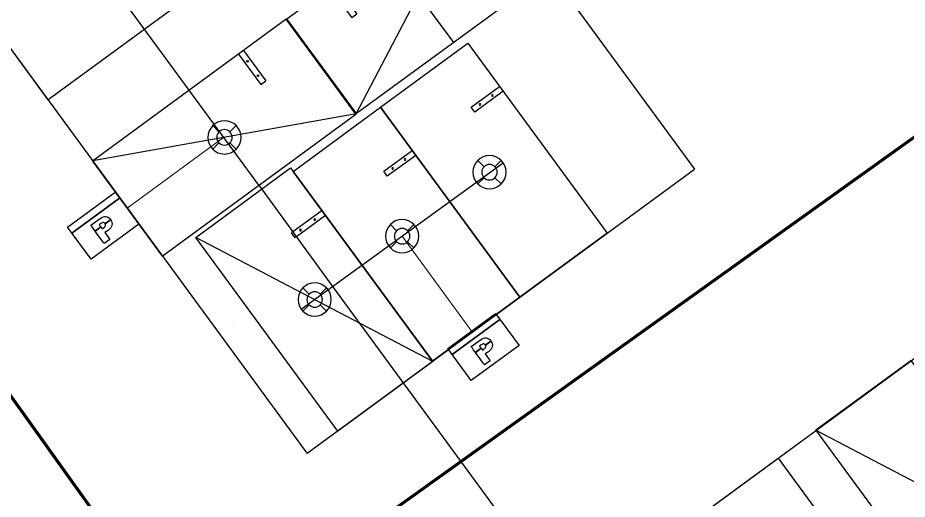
# Model space of a CAD drawing. Header units: millimetres. Extents: x 75184266 to 76346726, y -35077925 to -33679385.
# Drawn here: x 75504945 to 75523828, y -34590947 to -34580721 of the extents above; entities that cross this region are included whole.
import ezdxf

# ---------------------------------------------------------------- set-up
doc = ezdxf.new("R2010")
doc.units = ezdxf.units.MM
doc.header["$LTSCALE"] = 50
doc.header["$MEASUREMENT"] = 0
for name, color, linetype in [('0-유도관제', 6, 'CONTINUOUS'), ('XR-지하3층$0$일반주차', 8, 'CONTINUOUS'), ('XR-지하3층$0$확장형주차', 8, 'CONTINUOUS')]:
    doc.layers.add(name, color=color, linetype=linetype)
doc.layers.add('건축', color=8, linetype='CONTINUOUS', plot=False)
for name, color, linetype, lineweight in [('구역제어-S.C.M', 2, 'CONTINUOUS', 100), ('주차유도-LGM', 6, 'CONTINUOUS', 20), ('주차유도-USM', 1, 'CONTINUOUS', 35), ('주차유도-레이스웨이', 1, 'CONTINUOUS', 25)]:
    doc.layers.add(name, color=color, linetype=linetype, lineweight=lineweight)

# ---------------------------------------------------------------- blocks, each defined once
blk = doc.blocks.new('XR-지하3층$0$확장형 주차')
at = {"layer": 'XR-지하3층$0$확장형주차', "color": 7}
for p, q in [((0.0025260448455811, 3834.999964468181), (800.0025492608546, 3835.00025024265)), ((0.0026125609874725, 3964.999964468182), (800.0026358217001, 3965.000250250101)), ((800.0025492608546, 3835.00025024265), (800.0026358217001, 3965.000250250101))]:
    blk.add_line(p, q, dxfattribs=at)
blk.add_lwpolyline([(2499.999999918044, 5099.999999972061), (0, -3.7252903e-08)], dxfattribs=at)
blk.add_lwpolyline([(2500.078474617488, 5090.950575601309), (0.0784746472900224, 5090.950575564056), (0.07847469199350599, -9.049424413591623), (2500.078474691994, -9.049424413591623)], close=True, dxfattribs=at)
for centre in [(237.5025781989098, 3900.000624813139), (612.5025877356528, 3900.000375129283)]:
    blk.add_circle(centre, 17.49999999999998, dxfattribs=at)
blk = doc.blocks.new('XR-지하3층$0$일반형 주차')
at = {"layer": 'XR-지하3층$0$일반주차'}
for p, q in [((750.0025255382062, 3865.002096235752), (0.0025255680084229, 3865.002096235752)), ((750.0025255531073, 3735.002096228302), (750.0025255382062, 3865.002096235752)), ((0.0025255531072617, 3735.002096235752), (750.0025255531073, 3735.002096228302))]:
    blk.add_line(p, q, dxfattribs=at)
blk.add_lwpolyline([(2299.999999940395, 4999.999999992549), (-2.98023224e-08, 4999.999999992549), (-1.49011612e-08, 0), (2299.999999985099, 7.4505806e-09)], close=True, dxfattribs=at)
for centre in [(237.502578869462, 3800.000696554781), (562.5025884062052, 3800.000446856022)]:
    blk.add_circle(centre, 17.49999999999998, dxfattribs=at)
blk = doc.blocks.new('센서')
at = {"layer": '0-유도관제', "color": 0}
for p, q in [((405935.3982498521, 34224.46239639449), (406072.0329226733, 34087.99772493518)), ((406310.9948484533, 34088.1464764195), (406447.4595194956, 34224.78114950398)), ((405935.7170031206, 33712.40112547556), (406072.1816741596, 33849.03579856004)), ((406311.1435999428, 33849.18455004436), (406447.7782727624, 33712.71987858505))]:
    blk.add_line(p, q, dxfattribs=at)
for major_axis, ratio, start_param, end_param in [((-6.110276085397167e-12, 362.0820671227044), 0.9999999975051042, 2.801804347482335, 9.084989654661921), ((-0.3386371830511741, 168.9712919898011), 0.999999997519907, 2.862310370331367, 9.145495677510954)]:
    blk.add_ellipse((406191.5882613072, 33968.59113748977), major_axis=major_axis, ratio=ratio, start_param=start_param, end_param=end_param, dxfattribs=at)
blk = doc.blocks.new('만공차등')
at = {"layer": '0-유도관제', "color": 0}
for p, q in [((305754.6925491464, 78525.26289685772), (306596.9213140719, 78525.26289685772)), ((305754.6925488412, 77268.68577393962), (305754.6925491464, 78525.26289685772)), ((306442.4718264272, 77268.68577399442), (306442.4718267323, 78525.26289690888)), ((306442.4718267323, 78525.26289685772), (306442.4718264272, 77268.68577404559)), ((306596.9213140719, 78525.26289690888), (306596.921313765, 77268.68577409674)), ((306184.5810311973, 78101.27162425118), (306184.5810311973, 77951.8255880229)), ((306190.9369771428, 78101.27162425118), (306190.9369771428, 77951.8255880229)), ((306184.5810311973, 77837.58285066979), (306184.5810311973, 77692.77812396227)), ((306190.9369771428, 77837.62571566956), (306190.9369771428, 77692.67704466436)), ((306596.921313765, 77268.68577409674), (305754.6925488394, 77268.68577409674))]:
    blk.add_line(p, q, dxfattribs=at)
for points in [[(305857.8262654963, 77951.8255880229), (305857.8262654963, 77951.8255880229), (305857.8262654963, 78101.27162425118), (305857.8262654963, 78101.27162425118)], [(305857.8262654963, 78101.27162425118), (305857.8262654963, 78101.27162425118), (306043.7902255465, 78101.27162425118), (306184.5810311973, 78101.27162425118)], [(306190.9369771428, 78101.27162425118), (306273.7235575634, 78101.27162425118), (306339.3381096954, 78101.27162425118), (306339.3381096954, 78101.27162425118)], [(306339.3381096954, 78101.27162425118), (306339.3381096954, 78101.27162425118), (306339.3381096954, 77853.94664561523), (306339.3381096954, 77853.94664561523)], [(306036.5046033164, 77951.8255880229), (306036.5046033164, 77951.8255880229), (305857.8262654963, 77951.8255880229), (305857.8262654963, 77951.8255880229)], [(306036.5046033164, 77870.36928695955), (306036.5046033164, 77870.36928695955), (306036.5046033164, 77951.8255880229), (306036.5046033164, 77951.8255880229)], [(306077.5612066772, 77736.52476000546), (306050.19013777, 77765.75706159719), (306036.5046033164, 77810.37190391523), (306036.5046033164, 77870.36928695955)], [(306134.0550928985, 77951.8255880229), (306134.0550928985, 77951.8255880229), (306134.0550928985, 77915.36732424462), (306134.0550928985, 77915.36732424462)], [(306184.5810311973, 77951.8255880229), (306158.8293997225, 77951.8255880229), (306134.0550928985, 77951.8255880229), (306134.0550928985, 77951.8255880229)], [(306134.0550928985, 77915.36732424462), (306134.0550928985, 77886.6824440281), (306139.0366274408, 77866.53733731108), (306148.9996965217, 77854.9320040972)], [(306148.9996965217, 77854.9320040972), (306158.3834987911, 77844.00142123301), (306170.2439436842, 77838.21837008934), (306184.5810311973, 77837.58285066979)], [(306241.4591672858, 77951.8255880229), (306241.4591672858, 77951.8255880229), (306216.6872643485, 77951.8255880229), (306190.9369771428, 77951.8255880229)], [(306190.9369771428, 77837.62571566956), (306204.4598237976, 77838.38434357518), (306216.0453086148, 77843.38671645032), (306225.693431598, 77852.63283430593)], [(306225.693431598, 77852.63283430593), (306236.2039220578, 77862.70538766627), (306241.4591672858, 77881.64616734612), (306241.4591672858, 77909.45517335643)], [(306241.4591672858, 77909.45517335643), (306241.4591672858, 77909.45517335643), (306241.4591672858, 77951.8255880229), (306241.4591672858, 77951.8255880229)], [(306339.3381096954, 77853.94664561523), (306339.3381096954, 77800.080382007), (306326.5284494479, 77759.73542644053), (306300.9091289513, 77732.91177891585)], [(306184.5810311973, 77692.77812396227), (306139.2866154901, 77694.11886890973), (306103.6133406488, 77708.70108092291), (306077.5612066772, 77736.52476000546)]]:
    blk.add_open_spline(points, degree=3, dxfattribs=at)
blk.add_open_spline([(306300.9091289513, 77732.91177891585), (306275.2898084546, 77706.08813138385), (306238.8315446727, 77692.67630761785), (306191.5343376019, 77692.67630761785), (306191.3350389376, 77692.67630761785), (306191.1359187865, 77692.67655330368), (306190.9369771428, 77692.67704466436)], degree=3, knots=[0.4989771303049109, 0.4989771303049109, 0.4989771303049109, 0.4989771303049109, 0.9979542606098218, 0.9979542606098218, 0.9979542606098218, 1, 1, 1, 1], dxfattribs=at)

msp = doc.modelspace()

# ---------------------------------------------------------------- linework, layer by layer
at = {"layer": '건축', "ltscale": 1000}
for p, q in [((75484368.47502966, -34536273.01713345), (75519311.5450289, -34583934.70041616)), ((75511085.4872822, -34589965.61858483), (75476142.41728355, -34542303.93530172)), ((75509552.285832, -34598529.45495141, 0.0066974645305891), (75555037.54631868, -34565182.02507401, 0.0066974645305891)), ((75511085.4872822, -34589965.61858486, 0.0066974645314986), (75519311.5450289, -34583934.70041616, 0.0066974645314986))]:
    msp.add_line(p, q, dxfattribs=at)
at = {"layer": '건축', "ltscale": 0.5}
msp.add_line((75509525.57364026, -34587149.53930949), (75509525.57364026, -34587149.53930949), dxfattribs=at)
at = {"layer": '구역제어-S.C.M', "ltscale": 0.5}
for p, q in [((75480397.95502406, -34554677.76087733), (75508690.38202491, -34594196.32167494)), ((75508690.38202491, -34594196.32167494), (75525500.43995768, -34582161.53783302))]:
    msp.add_line(p, q, dxfattribs=at)
at = {"layer": '주차유도-LGM', "color": 6, "lineweight": 20, "ltscale": 500}
for p, q in [((75507263.6582811, -34584767.62316228), (75509314.49583608, -34583264.51907346)), ((75513104.65404344, -34585360.75247322, 0.0066974645310438), (75514588.14351207, -34587384.20381147, 0.0066974645310438))]:
    msp.add_line(p, q, dxfattribs=at)
at = {"layer": '주차유도-레이스웨이', "ltscale": 0.5}
for p, q in [((75483416.77103616, -34539202.58715783), (75514192.01593915, -34581249.23104424)), ((75480852.20242997, -34544430.52171396), (75510058.21865112, -34584279.2556382)), ((75510962.55646418, -34586911.73439773, 0.0066974645310438), (75515253.29895939, -34583805.02996015, 0.0066974645310438)), ((75510064.11714283, -34584274.9325035), (75511625.65973157, -34586431.61566269, 0.00669746453110065)), ((75511625.65973157, -34586431.61566269, 0.00669746453110065), (75518172.73705436, -34595361.70475046, -1.082526068785228e-09))]:
    msp.add_line(p, q, dxfattribs=at)

# ---------------------------------------------------------------- block references
at = {"layer": '건축', "xscale": -1}
for name, p, rotation in [('XR-지하3층$0$일반형 주차', (75505587.40439197, -34582466.33802918), 306.2469333594607), ('XR-지하3층$0$확장형 주차', (75514763.53683642, -34577730.68218555), 126.2385112343086), ('XR-지하3층$0$일반형 주차', (75517458.08680081, -34585295.11149523, 0.0066974645310438), 36.24693490030937), ('XR-지하3층$0$일반형 주차', (75515603.1914509, -34586655.02444863, 0.0066974645310438), 36.24693490030937), ('XR-지하3층$0$확장형 주차', (75513748.02039686, -34588013.58763243, 0.0066974645310438), 36.24693490030937), ('XR-지하3층$0$확장형 주차', (75521892.84893115, -34589483.62981156, -6.3205227e-09), 216.2469349003094), ('XR-지하3층$0$일반형 주차', (75519231.4772567, -34591434.80914985, -6.3205227e-09), 216.2469349003094)]:
    msp.add_blockref(name, p, dxfattribs=dict(at, rotation=rotation))
at = {"layer": '건축', "rotation": 306.2385112343085}
msp.add_blockref('XR-지하3층$0$확장형 주차', (75506536.76381132, -34583760.53899483), dxfattribs=at)
at = {"layer": '주차유도-LGM', "color": 6, "rotation": 126.2469349002818}
for p in [(75750610.51668684, -34786004.74959612), (75758685.11296982, -34788581.74553789, 0.0066974645310438)]:
    msp.add_blockref('만공차등', p, dxfattribs=at)
at = {"layer": '주차유도-USM', "extrusion": (0, 0, -1), "xscale": 0.9750000000000001, "yscale": 0.9750000000000001, "zscale": -0.9750000000000001, "rotation": 270}
for p in [(-75542451.81113051, -34187224.51716097), (-75548078.92574495, -34187964.0409549, -0.0066974645310438), (-75546224.03040248, -34189323.95391844, -0.0066974645310438), (-75544367.87888952, -34190667.89710559, -0.0066974645310438)]:
    msp.add_blockref('센서', p, dxfattribs=at)

doc.saveas('drawing.dxf')
